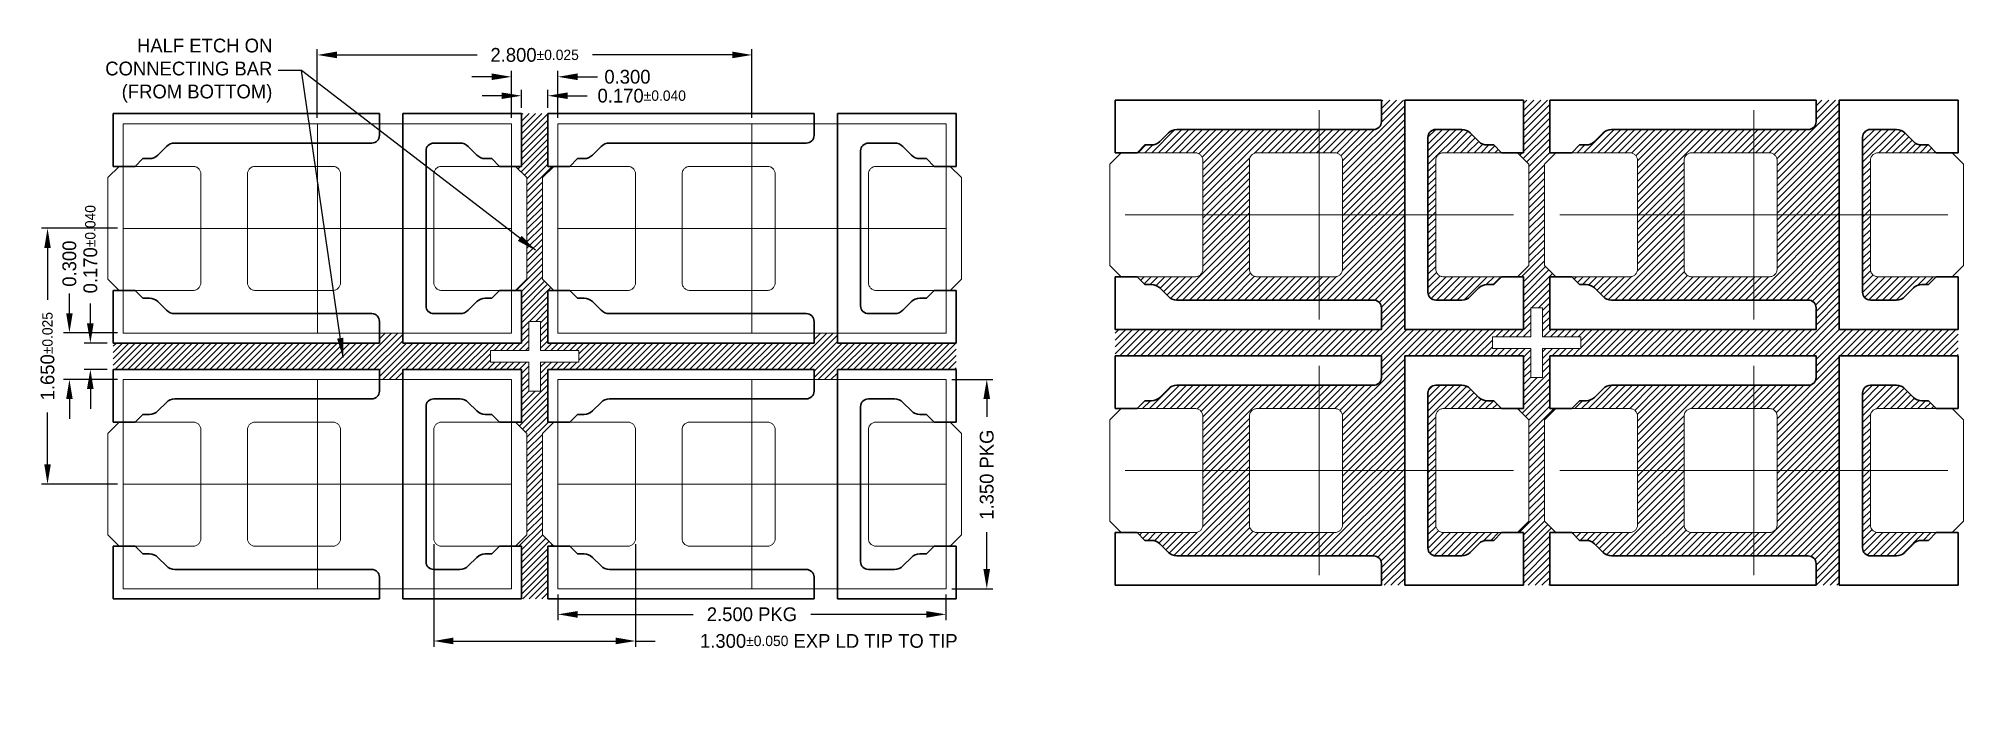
# Model space of a CAD drawing. Extents: x 63.8 to 76.2, y 29.5 to 33.8.
import ezdxf

# ---------------------------------------------------------------- set-up
doc = ezdxf.new("R2010")
doc.units = 0
doc.header["$LTSCALE"] = 3
doc.header["$MEASUREMENT"] = 0
for name, pattern in [('CENTER', [2, 1.25, -0.25, 0.25, -0.25]), ('HIDDEN', [0.375, 0.25, -0.125]), ('PHANTOM', [2.5, 1.25, -0.25, 0.25, -0.25, 0.25, -0.25])]:
    doc.linetypes.add(name, pattern=pattern)
for name, color, linetype, lineweight in [('CLIN', 1, 'CENTER', 15), ('DIM', 4, 'Continuous', 13), ('FULL METAL', 33, 'HIDDEN', 15), ('HATCH', 8, 'Continuous', 5), ('HIDN', 6, 'HIDDEN', 15), ('OBJ2', 30, 'Continuous', 30), ('OBJ4', 7, 'Continuous', 30), ('PHANTOM', 5, 'PHANTOM', 15), ('SAW', 2, 'HIDDEN', 15)]:
    doc.layers.add(name, color=color, linetype=linetype, lineweight=lineweight)
doc.dimstyles.new('3DEC X 20', dxfattribs={"dimtxt": 0.0889, "dimasz": 0.127, "dimexe": 0.0381, "dimexo": 0.0381, "dimgap": 0.0381, "dimtad": 0, "dimdec": 3, "dimzin": 0, "dimdsep": 46, "dimtxsty": 'Standard', "dimcen": 0, "dimadec": 0, "dimazin": 0, "dimtfac": 1, "dimtdec": 3, "dimtofl": 0, "dimtmove": 0, "dimatfit": 3, "dimfxl": 1, "dimtolj": 1, "dimtzin": 0, "dimarcsym": 0})
pattern_1 = [(45, (73.443046, 61.884853), (-0.022097087, 0.022097087), [])]

# ---------------------------------------------------------------- blocks, each defined once
blk = doc.blocks.new('*D0')
at = {"layer": 'Defpoints', "color": 0, "transparency": 16777216}
for p in [(335.321, -62.877), (337.821, -62.877), (337.821, -63.042)]:
    blk.add_point(p, dxfattribs=at)
at = {"layer": 'DIM', "color": 0, "lineweight": -2, "transparency": 16777216}
for p, q in [((335.321, -62.915), (335.321, -63.08)), ((337.821, -62.915), (337.821, -63.08)), ((335.448, -63.042), (336.192, -63.042)), ((337.694, -63.042), (336.95, -63.042))]:
    blk.add_line(p, q, dxfattribs=at)
at = {"layer": 'DIM', "color": 0, "transparency": 16777216}
for points in [[(335.448, -63.021), (335.448, -63.064), (335.321, -63.042)], [(337.694, -63.064), (337.694, -63.021), (337.821, -63.042)]]:
    blk.add_solid(points, dxfattribs=at)
at = {"layer": 'DIM', "color": 0, "transparency": 16777216, "insert": (336.571, -63.042), "char_height": 0.0889, "attachment_point": 5}
blk.add_mtext('\\A1;2.500 PKG', dxfattribs=at)
blk = doc.blocks.new('*D1')
at = {"layer": 'Defpoints', "color": 0, "transparency": 16777216}
for p in [(337.821, -61.527), (338.084, -61.527), (337.821, -62.877)]:
    blk.add_point(p, dxfattribs=at)
at = {"layer": 'DIM', "color": 0, "lineweight": -2, "transparency": 16777216}
for p, q in [((337.859, -61.527), (338.122, -61.527)), ((338.084, -61.654), (338.084, -61.769)), ((338.084, -62.75), (338.084, -62.512)), ((337.859, -62.877), (338.122, -62.877))]:
    blk.add_line(p, q, dxfattribs=at)
at = {"layer": 'DIM', "color": 0, "transparency": 16777216}
for points in [[(338.105, -61.654), (338.062, -61.654), (338.084, -61.527)], [(338.062, -62.75), (338.105, -62.75), (338.084, -62.877)]]:
    blk.add_solid(points, dxfattribs=at)
at = {"layer": 'DIM', "color": 0, "transparency": 16777216, "insert": (338.084, -62.141), "char_height": 0.0889, "attachment_point": 5, "rotation": 90}
blk.add_mtext('\\A1;1.350 PKG', dxfattribs=at)
blk = doc.blocks.new('*D2')
at = {"layer": 'Defpoints', "color": 0, "transparency": 16777216}
for p in [(335.256, -59.697), (335.086, -59.812), (335.256, -59.812)]:
    blk.add_point(p, dxfattribs=at)
at = {"layer": 'DIM', "color": 0, "lineweight": -2, "transparency": 16777216}
for p, q in [((334.959, -59.697), (334.832, -59.697)), ((335.086, -59.774), (335.086, -59.659)), ((335.256, -59.774), (335.256, -59.659)), ((335.383, -59.697), (335.51, -59.697))]:
    blk.add_line(p, q, dxfattribs=at)
at = {"layer": 'DIM', "color": 0, "transparency": 16777216}
for points in [[(334.959, -59.718), (334.959, -59.676), (335.086, -59.697)], [(335.383, -59.676), (335.383, -59.718), (335.256, -59.697)]]:
    blk.add_solid(points, dxfattribs=at)
at = {"layer": 'DIM', "color": 0, "transparency": 16777216, "insert": (335.861, -59.697), "char_height": 0.0889, "attachment_point": 5}
blk.add_mtext('\\A1;0.170{\\H0.066675;%%p0.040}', dxfattribs=at)
blk = doc.blocks.new('*D3')
at = {"layer": 'Defpoints', "color": 0, "transparency": 16777216}
for p in [(335.321, -59.575), (335.021, -59.877), (335.321, -59.877)]:
    blk.add_point(p, dxfattribs=at)
at = {"layer": 'DIM', "color": 0, "lineweight": -2, "transparency": 16777216}
for p, q in [((334.894, -59.575), (334.767, -59.575)), ((335.021, -59.839), (335.021, -59.536)), ((335.321, -59.839), (335.321, -59.536)), ((335.448, -59.575), (335.575, -59.575))]:
    blk.add_line(p, q, dxfattribs=at)
at = {"layer": 'DIM', "color": 0, "transparency": 16777216}
for points in [[(334.894, -59.596), (334.894, -59.553), (335.021, -59.575)], [(335.448, -59.553), (335.448, -59.596), (335.321, -59.575)]]:
    blk.add_solid(points, dxfattribs=at)
at = {"layer": 'DIM', "color": 0, "transparency": 16777216, "insert": (335.769, -59.575), "char_height": 0.0889, "attachment_point": 5}
blk.add_mtext('\\A1;0.300', dxfattribs=at)
blk = doc.blocks.new('*D4')
at = {"layer": 'Defpoints', "color": 0, "transparency": 16777216}
for p in [(336.571, -59.434), (333.771, -59.877), (336.571, -59.877)]:
    blk.add_point(p, dxfattribs=at)
at = {"layer": 'DIM', "color": 0, "lineweight": -2, "transparency": 16777216}
for p, q in [((333.771, -59.839), (333.771, -59.396)), ((336.571, -59.839), (336.571, -59.396)), ((333.898, -59.434), (334.8, -59.434)), ((336.444, -59.434), (335.543, -59.434))]:
    blk.add_line(p, q, dxfattribs=at)
at = {"layer": 'DIM', "color": 0, "transparency": 16777216}
for points in [[(333.898, -59.412), (333.898, -59.455), (333.771, -59.434)], [(336.444, -59.455), (336.444, -59.412), (336.571, -59.434)]]:
    blk.add_solid(points, dxfattribs=at)
at = {"layer": 'DIM', "color": 0, "transparency": 16777216, "insert": (335.171, -59.434), "char_height": 0.0889, "attachment_point": 5}
blk.add_mtext('\\A1;2.800{\\H0.066675;%%p0.025}', dxfattribs=at)
blk = doc.blocks.new('*D5')
at = {"layer": 'Defpoints', "color": 0, "transparency": 16777216}
for p in [(332.309, -61.292), (332.456, -61.292), (332.456, -61.462)]:
    blk.add_point(p, dxfattribs=at)
at = {"layer": 'DIM', "color": 0, "lineweight": -2, "transparency": 16777216}
for p, q in [((332.309, -61.165), (332.309, -61.038)), ((332.418, -61.292), (332.27, -61.292)), ((332.418, -61.462), (332.27, -61.462)), ((332.309, -61.589), (332.309, -61.716))]:
    blk.add_line(p, q, dxfattribs=at)
at = {"layer": 'DIM', "color": 0, "transparency": 16777216}
for points in [[(332.287, -61.165), (332.33, -61.165), (332.309, -61.292)], [(332.33, -61.589), (332.287, -61.589), (332.309, -61.462)]]:
    blk.add_solid(points, dxfattribs=at)
at = {"layer": 'DIM', "color": 0, "transparency": 16777216, "insert": (332.309, -60.687), "char_height": 0.0889, "attachment_point": 5, "rotation": 90}
blk.add_mtext('\\A1;0.170{\\H0.066675;%%p0.040}', dxfattribs=at)
blk = doc.blocks.new('*D6')
at = {"layer": 'Defpoints', "color": 0, "transparency": 16777216}
for p in [(332.174, -61.227), (332.521, -61.227), (332.521, -61.527)]:
    blk.add_point(p, dxfattribs=at)
at = {"layer": 'DIM', "color": 0, "lineweight": -2, "transparency": 16777216}
for p, q in [((332.174, -61.1), (332.174, -60.973)), ((332.483, -61.227), (332.136, -61.227)), ((332.483, -61.527), (332.136, -61.527)), ((332.174, -61.654), (332.174, -61.781))]:
    blk.add_line(p, q, dxfattribs=at)
at = {"layer": 'DIM', "color": 0, "transparency": 16777216}
for points in [[(332.153, -61.1), (332.195, -61.1), (332.174, -61.227)], [(332.195, -61.654), (332.153, -61.654), (332.174, -61.527)]]:
    blk.add_solid(points, dxfattribs=at)
at = {"layer": 'DIM', "color": 0, "transparency": 16777216, "insert": (332.174, -60.78), "char_height": 0.0889, "attachment_point": 5, "rotation": 90}
blk.add_mtext('\\A1;0.300', dxfattribs=at)
blk = doc.blocks.new('*D7')
at = {"layer": 'Defpoints', "color": 0, "transparency": 16777216}
for p in [(332.033, -60.552), (332.521, -60.552), (332.521, -62.202)]:
    blk.add_point(p, dxfattribs=at)
at = {"layer": 'DIM', "color": 0, "lineweight": -2, "transparency": 16777216}
for p, q in [((332.483, -60.552), (331.995, -60.552)), ((332.033, -60.679), (332.033, -61.013)), ((332.033, -62.075), (332.033, -61.741)), ((332.483, -62.202), (331.995, -62.202))]:
    blk.add_line(p, q, dxfattribs=at)
at = {"layer": 'DIM', "color": 0, "transparency": 16777216}
for points in [[(332.054, -60.679), (332.012, -60.679), (332.033, -60.552)], [(332.012, -62.075), (332.054, -62.075), (332.033, -62.202)]]:
    blk.add_solid(points, dxfattribs=at)
at = {"layer": 'DIM', "color": 0, "transparency": 16777216, "insert": (332.033, -61.377), "char_height": 0.0889, "attachment_point": 5, "rotation": 90}
blk.add_mtext('\\A1;1.650{\\H0.066675;%%p0.025}', dxfattribs=at)
blk = doc.blocks.new('*D8')
at = {"layer": 'Defpoints', "color": 0, "transparency": 16777216}
for p in [(334.521, -62.552), (335.821, -62.552), (335.821, -63.214)]:
    blk.add_point(p, dxfattribs=at)
at = {"layer": 'DIM', "color": 0, "lineweight": -2, "transparency": 16777216}
for p, q in [((334.521, -62.59), (334.521, -63.252)), ((335.821, -62.59), (335.821, -63.252)), ((334.648, -63.214), (335.694, -63.214)), ((335.821, -63.214), (335.948, -63.214))]:
    blk.add_line(p, q, dxfattribs=at)
at = {"layer": 'DIM', "color": 0, "transparency": 16777216}
for points in [[(334.648, -63.192), (334.648, -63.235), (334.521, -63.214)], [(335.694, -63.235), (335.694, -63.192), (335.821, -63.214)]]:
    blk.add_solid(points, dxfattribs=at)
at = {"layer": 'DIM', "color": 0, "transparency": 16777216, "insert": (337.066, -63.214), "char_height": 0.0889, "attachment_point": 5}
blk.add_mtext('\\A1;1.300{\\H0.066675;%%p0.050} EXP LD TIP TO TIP', dxfattribs=at)

msp = doc.modelspace()

# ---------------------------------------------------------------- hatches: boundary and pattern name
at = {"layer": 'HATCH'}
h = msp.add_hatch(dxfattribs=at)
h.set_pattern_fill('ANSI31', color=256, scale=0.23)
h.set_pattern_definition([(45, (74.027684, 46.170557), (-0.02032932, 0.02032932), [])])
h.paths.add_polyline_path([(67.073, 33.3622), (66.903, 33.3622), (66.903, 33.0222), (66.865, 33.0222), (66.938, 32.9492), (66.938, 32.2952), (66.865, 32.2222), (66.903, 32.2222), (66.903, 31.8822), (66.138, 31.8822), (66.138, 31.9472), (65.988, 31.9472), (65.988, 31.8822), (64.273, 31.8822), (64.273, 31.7122), (65.988, 31.7122), (65.988, 31.6472), (66.138, 31.6472), (66.138, 31.7122), (66.903, 31.7122), (66.903, 31.3722), (66.865, 31.3722), (66.938, 31.2992), (66.938, 30.6452), (66.865, 30.5722), (66.903, 30.5722), (66.903, 30.2322), (67.073, 30.2322), (67.073, 30.5722), (67.111, 30.5722), (67.038, 30.6452), (67.038, 31.2992), (67.111, 31.3722), (67.073, 31.3722), (67.073, 31.7122), (68.788, 31.7122), (68.788, 31.6472), (68.938, 31.6472), (68.938, 31.7122), (69.703, 31.7122), (69.703, 31.8822), (68.938, 31.8822), (68.938, 31.9472), (68.788, 31.9472), (68.788, 31.8822), (67.073, 31.8822), (67.073, 32.2222), (67.111, 32.2222), (67.038, 32.2952), (67.038, 32.9492), (67.111, 33.0222), (67.073, 33.0222)])
h.paths.add_polyline_path([(67.026, 32.0222), (67.026, 31.8352), (67.273, 31.8352), (67.273, 31.7592), (67.026, 31.7592), (67.026, 31.5722), (66.95, 31.5722), (66.95, 31.7592), (66.703, 31.7592), (66.703, 31.8352), (66.95, 31.8352), (66.95, 32.0222)], flags=16)
h = msp.add_hatch(dxfattribs=at)
h.set_pattern_fill('ANSI31', color=256, scale=0.25)
h.set_pattern_definition(pattern_1)
h.paths.add_polyline_path([(73.528, 33.4499), (73.358, 33.4499), (73.358, 33.1099), (73.32, 33.1099), (73.393, 33.0369), (73.393, 32.3829), (73.32, 32.3099), (73.358, 32.3099), (73.358, 31.9699), (72.593, 31.9699), (72.593, 32.0349), (72.593, 33.3849), (72.593, 33.4499), (72.443, 33.4499), (72.443, 33.3849), (72.443, 33.3099, -0.4142136), (72.393, 33.2599), (71.1245, 33.2599, 0.1989124), (71.0708, 33.2376), (71.0153, 33.1821, -0.1989124), (70.9616, 33.1599), (70.919, 33.1599), (70.869, 33.1099), (71.243, 33.1099, -0.4142136), (71.293, 33.0599), (71.293, 32.3599, -0.4142136), (71.243, 32.3099), (70.869, 32.3099), (70.919, 32.2599), (70.9616, 32.2599, -0.1989124), (71.0153, 32.2376), (71.0708, 32.1821, 0.1989124), (71.1245, 32.1599), (72.393, 32.1599, -0.4142136), (72.443, 32.1099), (72.443, 32.0349), (72.443, 31.9699), (70.728, 31.9699), (70.728, 31.7999), (72.443, 31.7999), (72.443, 31.7349), (72.443, 31.6599, -0.4142136), (72.393, 31.6099), (71.1245, 31.6099, 0.1989124), (71.0708, 31.5876), (71.0153, 31.5321, -0.1989124), (70.9616, 31.5099), (70.919, 31.5099), (70.869, 31.4599), (71.243, 31.4599, -0.4142136), (71.293, 31.4099), (71.293, 30.7099, -0.4142136), (71.243, 30.6599), (70.869, 30.6599), (70.919, 30.6099), (70.9616, 30.6099, -0.1989124), (71.0153, 30.5876), (71.0708, 30.5321, 0.1989124), (71.1245, 30.5099), (72.393, 30.5099, -0.4142136), (72.443, 30.4599), (72.443, 30.3849), (72.443, 30.3199), (72.593, 30.3199), (72.593, 30.3849), (72.593, 31.7349), (72.593, 31.7999), (73.358, 31.7999), (73.358, 31.4599), (73.32, 31.4599), (73.393, 31.3869), (73.393, 30.7329), (73.32, 30.6599), (73.358, 30.6599), (73.358, 30.3199), (73.528, 30.3199), (73.528, 30.6599), (73.566, 30.6599), (73.493, 30.7329), (73.493, 31.3869), (73.566, 31.4599), (73.528, 31.4599), (73.528, 31.7999), (75.243, 31.7999), (75.243, 31.7349), (75.243, 31.6599, -0.4142136), (75.193, 31.6099), (73.9245, 31.6099, 0.1989124), (73.8708, 31.5876), (73.8153, 31.5321, -0.1989124), (73.7616, 31.5099), (73.719, 31.5099), (73.669, 31.4599), (74.043, 31.4599, -0.4142136), (74.093, 31.4099), (74.093, 30.7099, -0.4142136), (74.043, 30.6599), (73.669, 30.6599), (73.719, 30.6099), (73.7616, 30.6099, -0.1989124), (73.8153, 30.5876), (73.8708, 30.5321, 0.1989124), (73.9245, 30.5099), (75.193, 30.5099, -0.4142136), (75.243, 30.4599), (75.243, 30.3849), (75.243, 30.3199), (75.393, 30.3199), (75.393, 30.3849), (75.393, 31.7349), (75.393, 31.7999), (76.158, 31.7999), (76.158, 31.9699), (75.393, 31.9699), (75.393, 32.0349), (75.393, 33.3849), (75.393, 33.4499), (75.243, 33.4499), (75.243, 33.3849), (75.243, 33.3099, -0.4142136), (75.193, 33.2599), (73.9245, 33.2599, 0.1989124), (73.8708, 33.2376), (73.8153, 33.1821, -0.1989124), (73.7616, 33.1599), (73.719, 33.1599), (73.669, 33.1099), (74.043, 33.1099, -0.4142136), (74.093, 33.0599), (74.093, 32.3599, -0.4142136), (74.043, 32.3099), (73.669, 32.3099), (73.719, 32.2599), (73.7616, 32.2599, -0.1989124), (73.8153, 32.2376), (73.8708, 32.1821, 0.1989124), (73.9245, 32.1599), (75.193, 32.1599, -0.4142136), (75.243, 32.1099), (75.243, 32.0349), (75.243, 31.9699), (73.528, 31.9699), (73.528, 32.3099), (73.566, 32.3099), (73.493, 32.3829), (73.493, 33.0369), (73.566, 33.1099), (73.528, 33.1099)])
h.paths.add_polyline_path([(74.4425, 33.1099), (74.9425, 33.1099, -0.4142136), (74.9925, 33.0599), (74.9925, 32.3599, -0.4142136), (74.9425, 32.3099), (74.4425, 32.3099, -0.4142136), (74.3925, 32.3599), (74.3925, 33.0599, -0.4142136)], flags=16)
h.paths.add_polyline_path([(73.481, 32.1099), (73.481, 31.9229), (73.728, 31.9229), (73.728, 31.8469), (73.481, 31.8469), (73.481, 31.6599), (73.405, 31.6599), (73.405, 31.8469), (73.158, 31.8469), (73.158, 31.9229), (73.405, 31.9229), (73.405, 32.1099)], flags=16)
h.paths.add_polyline_path([(72.1925, 33.0599), (72.1925, 32.3599, -0.4142136), (72.1425, 32.3099), (71.6425, 32.3099, -0.4142136), (71.5925, 32.3599), (71.5925, 33.0599, -0.4142136), (71.6425, 33.1099), (72.1425, 33.1099, -0.4142136)], flags=16)
h.paths.add_polyline_path([(74.4425, 31.4599), (74.9425, 31.4599, -0.4142136), (74.9925, 31.4099), (74.9925, 30.7099, -0.4142136), (74.9425, 30.6599), (74.4425, 30.6599, -0.4142136), (74.3925, 30.7099), (74.3925, 31.4099, -0.4142136)], flags=16)
h.paths.add_polyline_path([(72.1925, 31.4099), (72.1925, 30.7099, -0.4142136), (72.1425, 30.6599), (71.6425, 30.6599, -0.4142136), (71.5925, 30.7099), (71.5925, 31.4099, -0.4142136), (71.6425, 31.4599), (72.1425, 31.4599, -0.4142136)], flags=16)
h = msp.add_hatch(dxfattribs=at)
h.set_pattern_fill('ANSI31', color=256, scale=0.25)
h.set_pattern_definition(pattern_1)
h.paths.add_polyline_path([(73.167, 33.1599), (73.1245, 33.1599, -0.1989124), (73.0708, 33.1821), (73.0153, 33.2376, 0.1989124), (72.9616, 33.2599), (72.793, 33.2599, 0.4142136), (72.743, 33.2099), (72.743, 32.2099, 0.4142136), (72.793, 32.1599), (72.9616, 32.1599, 0.1989124), (73.0153, 32.1821), (73.0708, 32.2376, -0.1989124), (73.1245, 32.2599), (73.167, 32.2599), (73.217, 32.3099), (72.843, 32.3099, -0.4142136), (72.793, 32.3599), (72.793, 33.0599, -0.4142136), (72.843, 33.1099), (73.217, 33.1099)])
h.paths.add_polyline_path([(73.1245, 31.5099, -0.1989124), (73.0708, 31.5321), (73.0153, 31.5876, 0.1989124), (72.9616, 31.6099), (72.793, 31.6099, 0.4142136), (72.743, 31.5599), (72.743, 30.5599, 0.4142136), (72.793, 30.5099), (72.9616, 30.5099, 0.1989124), (73.0153, 30.5321), (73.0708, 30.5876, -0.1989124), (73.1245, 30.6099), (73.167, 30.6099), (73.217, 30.6599), (72.843, 30.6599, -0.4142136), (72.793, 30.7099), (72.793, 31.4099, -0.4142136), (72.843, 31.4599), (73.217, 31.4599), (73.167, 31.5099)])
h.paths.add_polyline_path([(75.8708, 31.5321), (75.8153, 31.5876, 0.1989124), (75.7616, 31.6099), (75.593, 31.6099, 0.4142136), (75.543, 31.5599), (75.543, 30.5599, 0.4142136), (75.593, 30.5099), (75.7616, 30.5099, 0.1989124), (75.8153, 30.5321), (75.8708, 30.5876, -0.1989124), (75.9245, 30.6099), (75.967, 30.6099), (76.017, 30.6599), (75.643, 30.6599, -0.4142136), (75.593, 30.7099), (75.593, 31.4099, -0.4142136), (75.643, 31.4599), (76.017, 31.4599), (75.967, 31.5099), (75.9245, 31.5099, -0.1989124)])
h.paths.add_polyline_path([(75.8708, 32.2376, -0.1989124), (75.9245, 32.2599), (75.967, 32.2599), (76.017, 32.3099), (75.643, 32.3099, -0.4142136), (75.593, 32.3599), (75.593, 33.0599, -0.4142136), (75.643, 33.1099), (76.017, 33.1099), (75.967, 33.1599), (75.9245, 33.1599, -0.1989124), (75.8708, 33.1821), (75.8153, 33.2376, 0.1989124), (75.7616, 33.2599), (75.593, 33.2599, 0.4142136), (75.543, 33.2099), (75.543, 32.2099, 0.4142136), (75.593, 32.1599), (75.7616, 32.1599, 0.1989124), (75.8153, 32.1821)])

# ---------------------------------------------------------------- linework, layer by layer
at = {"layer": 'CLIN'}
for p, q in [((72.043, 33.3849), (72.043, 32.0349)), ((74.843, 33.3849), (74.843, 32.0349)), ((65.588, 33.2972), (65.588, 31.9472)), ((68.388, 33.2972), (68.388, 31.9472)), ((66.838, 32.6222), (64.338, 32.6222)), ((69.638, 32.6222), (67.138, 32.6222)), ((73.293, 32.7099), (70.793, 32.7099)), ((76.093, 32.7099), (73.593, 32.7099)), ((65.588, 31.6472), (65.588, 30.2972)), ((68.388, 31.6472), (68.388, 30.2972)), ((72.043, 31.7349), (72.043, 30.3849)), ((74.843, 31.7349), (74.843, 30.3849)), ((73.293, 31.0599), (70.793, 31.0599)), ((76.093, 31.0599), (73.593, 31.0599)), ((66.838, 30.9722), (64.338, 30.9722)), ((69.638, 30.9722), (67.138, 30.9722))]:
    msp.add_line(p, q, dxfattribs=at)
at = {"layer": 'FULL METAL'}
for points in [[(66.95, 31.7592), (66.95, 31.5722), (67.026, 31.5722), (67.026, 31.7592), (67.273, 31.7592), (67.273, 31.8352), (67.026, 31.8352), (67.026, 32.0222), (66.95, 32.0222), (66.95, 31.8352), (66.703, 31.8352), (66.703, 31.7592)], [(73.405, 31.8469), (73.405, 31.6599), (73.481, 31.6599), (73.481, 31.8469), (73.728, 31.8469), (73.728, 31.9229), (73.481, 31.9229), (73.481, 32.1099), (73.405, 32.1099), (73.405, 31.9229), (73.158, 31.9229), (73.158, 31.8469)]]:
    msp.add_lwpolyline(points, close=True, dxfattribs=at)
at = {"layer": 'HIDN'}
for p, q in [((64.414, 33.0222), (64.788, 33.0222)), ((65.1875, 33.0222), (65.6875, 33.0222)), ((66.762, 33.0222), (66.388, 33.0222)), ((67.214, 33.0222), (67.588, 33.0222)), ((67.9875, 33.0222), (68.4875, 33.0222)), ((69.562, 33.0222), (69.188, 33.0222)), ((70.869, 33.1099), (71.243, 33.1099)), ((71.293, 32.3599), (71.293, 33.0599)), ((71.5925, 33.0599), (71.5925, 32.3599)), ((71.6425, 33.1099), (72.1425, 33.1099)), ((72.1925, 33.0599), (72.1925, 32.3599)), ((72.793, 32.3599), (72.793, 33.0599)), ((73.217, 33.1099), (72.843, 33.1099)), ((73.669, 33.1099), (74.043, 33.1099)), ((74.093, 32.3599), (74.093, 33.0599)), ((74.3925, 33.0599), (74.3925, 32.3599)), ((74.4425, 33.1099), (74.9425, 33.1099)), ((74.9925, 33.0599), (74.9925, 32.3599)), ((75.593, 32.3599), (75.593, 33.0599)), ((76.017, 33.1099), (75.643, 33.1099)), ((64.838, 32.2722), (64.838, 32.9722)), ((65.1375, 32.9722), (65.1375, 32.2722)), ((65.7375, 32.9722), (65.7375, 32.2722)), ((66.338, 32.2722), (66.338, 32.9722)), ((67.638, 32.2722), (67.638, 32.9722)), ((67.9375, 32.9722), (67.9375, 32.2722)), ((68.5375, 32.9722), (68.5375, 32.2722)), ((69.138, 32.2722), (69.138, 32.9722)), ((71.243, 32.3099), (70.869, 32.3099)), ((71.6425, 32.3099), (72.1425, 32.3099)), ((73.217, 32.3099), (72.843, 32.3099)), ((74.043, 32.3099), (73.669, 32.3099)), ((74.4425, 32.3099), (74.9425, 32.3099)), ((76.017, 32.3099), (75.643, 32.3099)), ((64.788, 32.2222), (64.414, 32.2222)), ((65.1875, 32.2222), (65.6875, 32.2222)), ((66.762, 32.2222), (66.388, 32.2222)), ((67.588, 32.2222), (67.214, 32.2222)), ((67.9875, 32.2222), (68.4875, 32.2222)), ((69.562, 32.2222), (69.188, 32.2222)), ((70.869, 31.4599), (71.243, 31.4599)), ((71.293, 30.7099), (71.293, 31.4099)), ((71.5925, 31.4099), (71.5925, 30.7099)), ((71.6425, 31.4599), (72.1425, 31.4599)), ((72.1925, 31.4099), (72.1925, 30.7099)), ((72.793, 30.7099), (72.793, 31.4099)), ((73.217, 31.4599), (72.843, 31.4599)), ((73.669, 31.4599), (74.043, 31.4599)), ((74.093, 30.7099), (74.093, 31.4099)), ((74.3925, 31.4099), (74.3925, 30.7099)), ((74.4425, 31.4599), (74.9425, 31.4599)), ((74.9925, 31.4099), (74.9925, 30.7099)), ((75.593, 30.7099), (75.593, 31.4099)), ((76.017, 31.4599), (75.643, 31.4599)), ((64.414, 31.3722), (64.788, 31.3722)), ((64.838, 30.6222), (64.838, 31.3222)), ((65.1375, 31.3222), (65.1375, 30.6222)), ((65.1875, 31.3722), (65.6875, 31.3722)), ((65.7375, 31.3222), (65.7375, 30.6222)), ((66.338, 30.6222), (66.338, 31.3222)), ((66.762, 31.3722), (66.388, 31.3722)), ((67.214, 31.3722), (67.588, 31.3722)), ((67.638, 30.6222), (67.638, 31.3222)), ((67.9375, 31.3222), (67.9375, 30.6222)), ((67.9875, 31.3722), (68.4875, 31.3722)), ((68.5375, 31.3222), (68.5375, 30.6222)), ((69.138, 30.6222), (69.138, 31.3222)), ((69.562, 31.3722), (69.188, 31.3722)), ((71.243, 30.6599), (70.869, 30.6599)), ((71.6425, 30.6599), (72.1425, 30.6599)), ((73.217, 30.6599), (72.843, 30.6599)), ((74.043, 30.6599), (73.669, 30.6599)), ((74.4425, 30.6599), (74.9425, 30.6599)), ((76.017, 30.6599), (75.643, 30.6599)), ((64.788, 30.5722), (64.414, 30.5722)), ((65.1875, 30.5722), (65.6875, 30.5722)), ((66.762, 30.5722), (66.388, 30.5722)), ((67.588, 30.5722), (67.214, 30.5722)), ((67.9875, 30.5722), (68.4875, 30.5722)), ((69.562, 30.5722), (69.188, 30.5722))]:
    msp.add_line(p, q, dxfattribs=at)
for centre, start, end in [((64.788, 32.9722), 0, 90), ((65.1875, 32.9722), 90, 180), ((65.6875, 32.9722), 0, 90), ((66.388, 32.9722), 90, 180), ((67.588, 32.9722), 0, 90), ((67.9875, 32.9722), 90, 180), ((68.4875, 32.9722), 0, 90), ((69.188, 32.9722), 90, 180), ((71.243, 33.0599), 0, 90), ((71.6425, 33.0599), 90, 180), ((72.1425, 33.0599), 0, 90), ((72.843, 33.0599), 90, 180), ((74.043, 33.0599), 0, 90), ((74.4425, 33.0599), 90, 180), ((74.9425, 33.0599), 0, 90), ((75.643, 33.0599), 90, 180), ((64.788, 32.2722), 270, 0), ((65.1875, 32.2722), 180, 270), ((65.6875, 32.2722), 270, 0), ((66.388, 32.2722), 180, 270), ((67.588, 32.2722), 270, 0), ((67.9875, 32.2722), 180, 270), ((68.4875, 32.2722), 270, 0), ((69.188, 32.2722), 180, 270), ((71.243, 32.3599), 270, 0), ((71.6425, 32.3599), 180, 270), ((72.1425, 32.3599), 270, 0), ((72.843, 32.3599), 180, 270), ((74.043, 32.3599), 270, 0), ((74.4425, 32.3599), 180, 270), ((74.9425, 32.3599), 270, 0), ((75.643, 32.3599), 180, 270), ((71.243, 31.4099), 0, 90), ((71.6425, 31.4099), 90, 180), ((72.1425, 31.4099), 0, 90), ((72.843, 31.4099), 90, 180), ((74.043, 31.4099), 0, 90), ((74.4425, 31.4099), 90, 180), ((74.9425, 31.4099), 0, 90), ((75.643, 31.4099), 90, 180), ((64.788, 31.3222), 0, 90), ((65.1875, 31.3222), 90, 180), ((65.6875, 31.3222), 0, 90), ((66.388, 31.3222), 90, 180), ((67.588, 31.3222), 0, 90), ((67.9875, 31.3222), 90, 180), ((68.4875, 31.3222), 0, 90), ((69.188, 31.3222), 90, 180), ((71.243, 30.7099), 270, 0), ((71.6425, 30.7099), 180, 270), ((72.1425, 30.7099), 270, 0), ((72.843, 30.7099), 180, 270), ((74.043, 30.7099), 270, 0), ((74.4425, 30.7099), 180, 270), ((74.9425, 30.7099), 270, 0), ((75.643, 30.7099), 180, 270), ((64.788, 30.6222), 270, 0), ((65.1875, 30.6222), 180, 270), ((65.6875, 30.6222), 270, 0), ((66.388, 30.6222), 180, 270), ((67.588, 30.6222), 270, 0), ((67.9875, 30.6222), 180, 270), ((68.4875, 30.6222), 270, 0), ((69.188, 30.6222), 180, 270)]:
    msp.add_arc(centre, 0.05, start, end, dxfattribs=at)
at = {"layer": 'OBJ2'}
for p, q in [((72.443, 33.3099), (72.443, 33.3849)), ((72.593, 32.0349), (72.593, 33.3849)), ((75.243, 33.3099), (75.243, 33.3849)), ((75.393, 32.0349), (75.393, 33.3849)), ((65.988, 33.2222), (65.988, 33.2972)), ((66.138, 31.9472), (66.138, 33.2972)), ((68.788, 33.2222), (68.788, 33.2972)), ((68.938, 31.9472), (68.938, 33.2972)), ((71.0153, 33.1821), (71.0708, 33.2376)), ((71.1245, 33.2599), (72.393, 33.2599)), ((72.9616, 33.2599), (72.793, 33.2599)), ((73.0708, 33.1821), (73.0153, 33.2376)), ((73.8153, 33.1821), (73.8708, 33.2376)), ((73.9245, 33.2599), (75.193, 33.2599)), ((75.7616, 33.2599), (75.593, 33.2599)), ((75.8708, 33.1821), (75.8153, 33.2376)), ((64.5603, 33.0945), (64.6158, 33.1499)), ((64.6695, 33.1722), (65.938, 33.1722)), ((66.288, 32.1222), (66.288, 33.1222)), ((66.5065, 33.1722), (66.338, 33.1722)), ((66.6158, 33.0945), (66.5603, 33.1499)), ((67.3603, 33.0945), (67.4158, 33.1499)), ((67.4695, 33.1722), (68.738, 33.1722)), ((69.088, 32.1222), (69.088, 33.1222)), ((69.3065, 33.1722), (69.138, 33.1722)), ((69.4158, 33.0945), (69.3603, 33.1499)), ((70.919, 33.1599), (70.869, 33.1099)), ((70.919, 33.1599), (70.9616, 33.1599)), ((72.743, 32.2099), (72.743, 33.2099)), ((73.167, 33.1599), (73.1245, 33.1599)), ((73.167, 33.1599), (73.217, 33.1099)), ((73.719, 33.1599), (73.669, 33.1099)), ((73.719, 33.1599), (73.7616, 33.1599)), ((75.543, 32.2099), (75.543, 33.2099)), ((75.967, 33.1599), (75.9245, 33.1599)), ((75.967, 33.1599), (76.017, 33.1099)), ((64.414, 33.0222), (64.338, 33.0222)), ((64.464, 33.0722), (64.414, 33.0222)), ((64.464, 33.0722), (64.5065, 33.0722)), ((66.712, 33.0722), (66.6695, 33.0722)), ((66.712, 33.0722), (66.762, 33.0222)), ((66.762, 33.0222), (66.838, 33.0222)), ((67.214, 33.0222), (67.138, 33.0222)), ((67.264, 33.0722), (67.214, 33.0222)), ((67.264, 33.0722), (67.3065, 33.0722)), ((69.512, 33.0722), (69.4695, 33.0722)), ((69.512, 33.0722), (69.562, 33.0222)), ((69.562, 33.0222), (69.638, 33.0222)), ((70.869, 33.1099), (70.793, 33.1099)), ((73.217, 33.1099), (73.293, 33.1099)), ((73.669, 33.1099), (73.593, 33.1099)), ((76.017, 33.1099), (76.093, 33.1099)), ((70.869, 32.3099), (70.793, 32.3099)), ((70.919, 32.2599), (70.869, 32.3099)), ((70.919, 32.2599), (70.9616, 32.2599)), ((73.167, 32.2599), (73.1245, 32.2599)), ((73.167, 32.2599), (73.217, 32.3099)), ((73.217, 32.3099), (73.293, 32.3099)), ((73.669, 32.3099), (73.593, 32.3099)), ((73.719, 32.2599), (73.669, 32.3099)), ((73.719, 32.2599), (73.7616, 32.2599)), ((75.967, 32.2599), (75.9245, 32.2599)), ((75.967, 32.2599), (76.017, 32.3099)), ((76.017, 32.3099), (76.093, 32.3099)), ((64.414, 32.2222), (64.338, 32.2222)), ((64.464, 32.1722), (64.414, 32.2222)), ((64.464, 32.1722), (64.5065, 32.1722)), ((64.6158, 32.0945), (64.5603, 32.1499)), ((66.5603, 32.0945), (66.6158, 32.1499)), ((66.712, 32.1722), (66.6695, 32.1722)), ((66.712, 32.1722), (66.762, 32.2222)), ((66.762, 32.2222), (66.838, 32.2222)), ((67.214, 32.2222), (67.138, 32.2222)), ((67.264, 32.1722), (67.214, 32.2222)), ((67.264, 32.1722), (67.3065, 32.1722)), ((67.4158, 32.0945), (67.3603, 32.1499)), ((69.3603, 32.0945), (69.4158, 32.1499)), ((69.512, 32.1722), (69.4695, 32.1722)), ((69.512, 32.1722), (69.562, 32.2222)), ((69.562, 32.2222), (69.638, 32.2222)), ((71.0708, 32.1821), (71.0153, 32.2376)), ((71.1245, 32.1599), (72.393, 32.1599)), ((72.9616, 32.1599), (72.793, 32.1599)), ((73.0153, 32.1821), (73.0708, 32.2376)), ((73.8708, 32.1821), (73.8153, 32.2376)), ((73.9245, 32.1599), (75.193, 32.1599)), ((75.7616, 32.1599), (75.593, 32.1599)), ((75.8153, 32.1821), (75.8708, 32.2376)), ((64.6695, 32.0722), (65.938, 32.0722)), ((65.988, 31.9472), (65.988, 32.0222)), ((66.5065, 32.0722), (66.338, 32.0722)), ((67.4695, 32.0722), (68.738, 32.0722)), ((68.788, 31.9472), (68.788, 32.0222)), ((69.3065, 32.0722), (69.138, 32.0722)), ((72.443, 32.0349), (72.443, 32.1099)), ((75.243, 32.0349), (75.243, 32.1099)), ((65.988, 31.5722), (65.988, 31.6472)), ((66.138, 30.2972), (66.138, 31.6472)), ((68.788, 31.5722), (68.788, 31.6472)), ((68.938, 30.2972), (68.938, 31.6472)), ((72.443, 31.6599), (72.443, 31.7349)), ((72.593, 30.3849), (72.593, 31.7349)), ((75.243, 31.6599), (75.243, 31.7349)), ((75.393, 30.3849), (75.393, 31.7349)), ((64.5603, 31.4445), (64.6158, 31.4999)), ((64.6695, 31.5222), (65.938, 31.5222)), ((66.5065, 31.5222), (66.338, 31.5222)), ((66.6158, 31.4445), (66.5603, 31.4999)), ((67.3603, 31.4445), (67.4158, 31.4999)), ((67.4695, 31.5222), (68.738, 31.5222)), ((69.3065, 31.5222), (69.138, 31.5222)), ((69.4158, 31.4445), (69.3603, 31.4999)), ((70.919, 31.5099), (70.869, 31.4599)), ((70.919, 31.5099), (70.9616, 31.5099)), ((71.0153, 31.5321), (71.0708, 31.5876)), ((71.1245, 31.6099), (72.393, 31.6099)), ((72.743, 30.5599), (72.743, 31.5599)), ((72.9616, 31.6099), (72.793, 31.6099)), ((73.0708, 31.5321), (73.0153, 31.5876)), ((73.167, 31.5099), (73.1245, 31.5099)), ((73.167, 31.5099), (73.217, 31.4599)), ((73.719, 31.5099), (73.669, 31.4599)), ((73.719, 31.5099), (73.7616, 31.5099)), ((73.8153, 31.5321), (73.8708, 31.5876)), ((73.9245, 31.6099), (75.193, 31.6099)), ((75.543, 30.5599), (75.543, 31.5599)), ((75.7616, 31.6099), (75.593, 31.6099)), ((75.8708, 31.5321), (75.8153, 31.5876)), ((75.967, 31.5099), (75.9245, 31.5099)), ((75.967, 31.5099), (76.017, 31.4599)), ((64.464, 31.4222), (64.414, 31.3722)), ((64.464, 31.4222), (64.5065, 31.4222)), ((66.288, 30.4722), (66.288, 31.4722)), ((66.712, 31.4222), (66.6695, 31.4222)), ((66.712, 31.4222), (66.762, 31.3722)), ((67.264, 31.4222), (67.214, 31.3722)), ((67.264, 31.4222), (67.3065, 31.4222)), ((69.088, 30.4722), (69.088, 31.4722)), ((69.512, 31.4222), (69.4695, 31.4222)), ((69.512, 31.4222), (69.562, 31.3722)), ((70.869, 31.4599), (70.793, 31.4599)), ((73.217, 31.4599), (73.293, 31.4599)), ((73.669, 31.4599), (73.593, 31.4599)), ((76.017, 31.4599), (76.093, 31.4599)), ((64.414, 31.3722), (64.338, 31.3722)), ((66.762, 31.3722), (66.838, 31.3722)), ((67.214, 31.3722), (67.138, 31.3722)), ((69.562, 31.3722), (69.638, 31.3722)), ((70.869, 30.6599), (70.793, 30.6599)), ((70.919, 30.6099), (70.869, 30.6599)), ((73.167, 30.6099), (73.217, 30.6599)), ((73.217, 30.6599), (73.293, 30.6599)), ((73.669, 30.6599), (73.593, 30.6599)), ((73.719, 30.6099), (73.669, 30.6599)), ((75.967, 30.6099), (76.017, 30.6599)), ((76.017, 30.6599), (76.093, 30.6599)), ((64.414, 30.5722), (64.338, 30.5722)), ((64.464, 30.5222), (64.414, 30.5722)), ((64.464, 30.5222), (64.5065, 30.5222)), ((66.712, 30.5222), (66.6695, 30.5222)), ((66.712, 30.5222), (66.762, 30.5722)), ((66.762, 30.5722), (66.838, 30.5722)), ((67.214, 30.5722), (67.138, 30.5722)), ((67.264, 30.5222), (67.214, 30.5722)), ((67.264, 30.5222), (67.3065, 30.5222)), ((69.512, 30.5222), (69.4695, 30.5222)), ((69.512, 30.5222), (69.562, 30.5722)), ((69.562, 30.5722), (69.638, 30.5722)), ((70.919, 30.6099), (70.9616, 30.6099)), ((71.0708, 30.5321), (71.0153, 30.5876)), ((71.1245, 30.5099), (72.393, 30.5099)), ((72.9616, 30.5099), (72.793, 30.5099)), ((73.0153, 30.5321), (73.0708, 30.5876)), ((73.167, 30.6099), (73.1245, 30.6099)), ((73.719, 30.6099), (73.7616, 30.6099)), ((73.8708, 30.5321), (73.8153, 30.5876)), ((73.9245, 30.5099), (75.193, 30.5099)), ((75.7616, 30.5099), (75.593, 30.5099)), ((75.8153, 30.5321), (75.8708, 30.5876)), ((75.967, 30.6099), (75.9245, 30.6099)), ((64.6158, 30.4445), (64.5603, 30.4999)), ((64.6695, 30.4222), (65.938, 30.4222)), ((66.5065, 30.4222), (66.338, 30.4222)), ((66.5603, 30.4445), (66.6158, 30.4999)), ((67.4158, 30.4445), (67.3603, 30.4999)), ((67.4695, 30.4222), (68.738, 30.4222)), ((69.3065, 30.4222), (69.138, 30.4222)), ((69.3603, 30.4445), (69.4158, 30.4999)), ((72.443, 30.3849), (72.443, 30.4599)), ((75.243, 30.3849), (75.243, 30.4599)), ((65.988, 30.2972), (65.988, 30.3722)), ((68.788, 30.2972), (68.788, 30.3722))]:
    msp.add_line(p, q, dxfattribs=at)
for centre, radius, start, end in [((71.1245, 33.1839), 0.076, 90, 135), ((72.393, 33.3099), 0.05, 270, 0), ((72.793, 33.2099), 0.05, 90, 180), ((72.9616, 33.1839), 0.076, 45, 90), ((73.9245, 33.1839), 0.076, 90, 135), ((75.193, 33.3099), 0.05, 270, 0), ((75.593, 33.2099), 0.05, 90, 180), ((75.7616, 33.1839), 0.076, 45, 90), ((64.6695, 33.0962), 0.076, 90, 135), ((65.938, 33.2222), 0.05, 270, 0), ((66.338, 33.1222), 0.05, 90, 180), ((66.5065, 33.0962), 0.076, 45, 90), ((67.4695, 33.0962), 0.076, 90, 135), ((68.738, 33.2222), 0.05, 270, 0), ((69.138, 33.1222), 0.05, 90, 180), ((69.3065, 33.0962), 0.076, 45, 90), ((70.9616, 33.2359), 0.076, 270, 315), ((73.1245, 33.2359), 0.076, 225, 270), ((73.7616, 33.2359), 0.076, 270, 315), ((75.9245, 33.2359), 0.076, 225, 270), ((64.5065, 33.1482), 0.076, 270, 315), ((66.6695, 33.1482), 0.076, 225, 270), ((67.3065, 33.1482), 0.076, 270, 315), ((69.4695, 33.1482), 0.076, 225, 270), ((70.9616, 32.1839), 0.076, 45, 90), ((73.1245, 32.1839), 0.076, 90, 135), ((73.7616, 32.1839), 0.076, 45, 90), ((75.9245, 32.1839), 0.076, 90, 135), ((64.5065, 32.0962), 0.076, 45, 90), ((66.338, 32.1222), 0.05, 180, 270), ((66.6695, 32.0962), 0.076, 90, 135), ((67.3065, 32.0962), 0.076, 45, 90), ((69.138, 32.1222), 0.05, 180, 270), ((69.4695, 32.0962), 0.076, 90, 135), ((71.1245, 32.2359), 0.076, 225, 270), ((72.393, 32.1099), 0.05, 0, 90), ((72.793, 32.2099), 0.05, 180, 270), ((72.9616, 32.2359), 0.076, 270, 315), ((73.9245, 32.2359), 0.076, 225, 270), ((75.193, 32.1099), 0.05, 0, 90), ((75.593, 32.2099), 0.05, 180, 270), ((75.7616, 32.2359), 0.076, 270, 315), ((64.6695, 32.1482), 0.076, 225, 270), ((65.938, 32.0222), 0.05, 0, 90), ((66.5065, 32.1482), 0.076, 270, 315), ((67.4695, 32.1482), 0.076, 225, 270), ((68.738, 32.0222), 0.05, 0, 90), ((69.3065, 32.1482), 0.076, 270, 315), ((72.393, 31.6599), 0.05, 270, 0), ((75.193, 31.6599), 0.05, 270, 0), ((64.6695, 31.4462), 0.076, 90, 135), ((65.938, 31.5722), 0.05, 270, 0), ((66.338, 31.4722), 0.05, 90, 180), ((66.5065, 31.4462), 0.076, 45, 90), ((67.4695, 31.4462), 0.076, 90, 135), ((68.738, 31.5722), 0.05, 270, 0), ((69.138, 31.4722), 0.05, 90, 180), ((69.3065, 31.4462), 0.076, 45, 90), ((70.9616, 31.5859), 0.076, 270, 315), ((71.1245, 31.5339), 0.076, 90, 135), ((72.793, 31.5599), 0.05, 90, 180), ((72.9616, 31.5339), 0.076, 45, 90), ((73.1245, 31.5859), 0.076, 225, 270), ((73.7616, 31.5859), 0.076, 270, 315), ((73.9245, 31.5339), 0.076, 90, 135), ((75.593, 31.5599), 0.05, 90, 180), ((75.7616, 31.5339), 0.076, 45, 90), ((75.9245, 31.5859), 0.076, 225, 270), ((64.5065, 31.4982), 0.076, 270, 315), ((66.6695, 31.4982), 0.076, 225, 270), ((67.3065, 31.4982), 0.076, 270, 315), ((69.4695, 31.4982), 0.076, 225, 270), ((64.5065, 30.4462), 0.076, 45, 90), ((66.6695, 30.4462), 0.076, 90, 135), ((67.3065, 30.4462), 0.076, 45, 90), ((69.4695, 30.4462), 0.076, 90, 135), ((70.9616, 30.5339), 0.076, 45, 90), ((71.1245, 30.5859), 0.076, 225, 270), ((72.393, 30.4599), 0.05, 0, 90), ((72.793, 30.5599), 0.05, 180, 270), ((72.9616, 30.5859), 0.076, 270, 315), ((73.1245, 30.5339), 0.076, 90, 135), ((73.7616, 30.5339), 0.076, 45, 90), ((73.9245, 30.5859), 0.076, 225, 270), ((75.193, 30.4599), 0.05, 0, 90), ((75.593, 30.5599), 0.05, 180, 270), ((75.7616, 30.5859), 0.076, 270, 315), ((75.9245, 30.5339), 0.076, 90, 135), ((64.6695, 30.4982), 0.076, 225, 270), ((65.938, 30.3722), 0.05, 0, 90), ((66.338, 30.4722), 0.05, 180, 270), ((66.5065, 30.4982), 0.076, 270, 315), ((67.4695, 30.4982), 0.076, 225, 270), ((68.738, 30.3722), 0.05, 0, 90), ((69.138, 30.4722), 0.05, 180, 270), ((69.3065, 30.4982), 0.076, 270, 315)]:
    msp.add_arc(centre, radius, start, end, dxfattribs=at)
at = {"layer": 'OBJ4'}
for p, q in [((64.273, 33.0222), (64.273, 33.3622)), ((64.273, 33.3622), (65.988, 33.3622)), ((65.988, 33.3622), (65.988, 33.2972)), ((66.138, 33.3622), (66.903, 33.3622)), ((66.138, 33.3622), (66.138, 33.2972)), ((66.903, 33.3622), (66.903, 33.0222)), ((67.073, 33.0222), (67.073, 33.3622)), ((67.073, 33.3622), (68.788, 33.3622)), ((68.788, 33.3622), (68.788, 33.2972)), ((68.938, 33.3622), (69.703, 33.3622)), ((68.938, 33.3622), (68.938, 33.2972)), ((69.703, 33.3622), (69.703, 33.0222)), ((70.728, 33.1099), (70.728, 33.4499)), ((70.728, 33.4499), (72.443, 33.4499)), ((72.443, 33.4499), (72.443, 33.3849)), ((72.593, 33.4499), (73.358, 33.4499)), ((72.593, 33.4499), (72.593, 33.3849)), ((73.358, 33.4499), (73.358, 33.1099)), ((73.528, 33.1099), (73.528, 33.4499)), ((73.528, 33.4499), (75.243, 33.4499)), ((75.243, 33.4499), (75.243, 33.3849)), ((75.393, 33.4499), (76.158, 33.4499)), ((75.393, 33.4499), (75.393, 33.3849)), ((76.158, 33.4499), (76.158, 33.1099)), ((64.338, 33.0222), (64.273, 33.0222)), ((66.838, 33.0222), (66.903, 33.0222)), ((67.138, 33.0222), (67.073, 33.0222)), ((69.638, 33.0222), (69.703, 33.0222)), ((70.793, 33.1099), (70.728, 33.1099)), ((73.293, 33.1099), (73.358, 33.1099)), ((73.593, 33.1099), (73.528, 33.1099)), ((76.093, 33.1099), (76.158, 33.1099)), ((70.728, 31.9699), (70.728, 32.3099)), ((70.793, 32.3099), (70.728, 32.3099)), ((73.293, 32.3099), (73.358, 32.3099)), ((73.358, 32.3099), (73.358, 31.9699)), ((73.528, 31.9699), (73.528, 32.3099)), ((73.593, 32.3099), (73.528, 32.3099)), ((76.093, 32.3099), (76.158, 32.3099)), ((76.158, 32.3099), (76.158, 31.9699)), ((64.273, 31.8822), (64.273, 32.2222)), ((64.338, 32.2222), (64.273, 32.2222)), ((66.838, 32.2222), (66.903, 32.2222)), ((66.903, 32.2222), (66.903, 31.8822)), ((67.073, 31.8822), (67.073, 32.2222)), ((67.138, 32.2222), (67.073, 32.2222)), ((69.638, 32.2222), (69.703, 32.2222)), ((69.703, 32.2222), (69.703, 31.8822)), ((72.443, 32.0349), (72.443, 31.9699)), ((72.593, 32.0349), (72.593, 31.9699)), ((75.243, 32.0349), (75.243, 31.9699)), ((75.393, 32.0349), (75.393, 31.9699)), ((65.988, 31.8822), (64.273, 31.8822)), ((65.988, 31.9472), (65.988, 31.8822)), ((66.138, 31.9472), (66.138, 31.8822)), ((66.903, 31.8822), (66.138, 31.8822)), ((68.788, 31.8822), (67.073, 31.8822)), ((68.788, 31.9472), (68.788, 31.8822)), ((68.938, 31.9472), (68.938, 31.8822)), ((69.703, 31.8822), (68.938, 31.8822)), ((72.443, 31.9699), (70.728, 31.9699)), ((73.358, 31.9699), (72.593, 31.9699)), ((75.243, 31.9699), (73.528, 31.9699)), ((76.158, 31.9699), (75.393, 31.9699)), ((70.728, 31.4599), (70.728, 31.7999)), ((70.728, 31.7999), (72.443, 31.7999)), ((72.443, 31.7999), (72.443, 31.7349)), ((72.593, 31.7999), (73.358, 31.7999)), ((72.593, 31.7999), (72.593, 31.7349)), ((73.358, 31.7999), (73.358, 31.4599)), ((73.528, 31.4599), (73.528, 31.7999)), ((73.528, 31.7999), (75.243, 31.7999)), ((75.243, 31.7999), (75.243, 31.7349)), ((75.393, 31.7999), (76.158, 31.7999)), ((75.393, 31.7999), (75.393, 31.7349)), ((76.158, 31.7999), (76.158, 31.4599)), ((64.273, 31.3722), (64.273, 31.7122)), ((64.273, 31.7122), (65.988, 31.7122)), ((65.988, 31.7122), (65.988, 31.6472)), ((66.138, 31.7122), (66.903, 31.7122)), ((66.138, 31.7122), (66.138, 31.6472)), ((66.903, 31.7122), (66.903, 31.3722)), ((67.073, 31.3722), (67.073, 31.7122)), ((67.073, 31.7122), (68.788, 31.7122)), ((68.788, 31.7122), (68.788, 31.6472)), ((68.938, 31.7122), (69.703, 31.7122)), ((68.938, 31.7122), (68.938, 31.6472)), ((69.703, 31.7122), (69.703, 31.3722)), ((70.793, 31.4599), (70.728, 31.4599)), ((73.293, 31.4599), (73.358, 31.4599)), ((73.593, 31.4599), (73.528, 31.4599)), ((76.093, 31.4599), (76.158, 31.4599)), ((64.338, 31.3722), (64.273, 31.3722)), ((66.838, 31.3722), (66.903, 31.3722)), ((67.138, 31.3722), (67.073, 31.3722)), ((69.638, 31.3722), (69.703, 31.3722)), ((70.728, 30.3199), (70.728, 30.6599)), ((70.793, 30.6599), (70.728, 30.6599)), ((73.293, 30.6599), (73.358, 30.6599)), ((73.358, 30.6599), (73.358, 30.3199)), ((73.528, 30.3199), (73.528, 30.6599)), ((73.593, 30.6599), (73.528, 30.6599)), ((76.093, 30.6599), (76.158, 30.6599)), ((76.158, 30.6599), (76.158, 30.3199)), ((64.273, 30.2322), (64.273, 30.5722)), ((64.338, 30.5722), (64.273, 30.5722)), ((66.838, 30.5722), (66.903, 30.5722)), ((66.903, 30.5722), (66.903, 30.2322)), ((67.073, 30.2322), (67.073, 30.5722)), ((67.138, 30.5722), (67.073, 30.5722)), ((69.638, 30.5722), (69.703, 30.5722)), ((69.703, 30.5722), (69.703, 30.2322)), ((72.443, 30.3849), (72.443, 30.3199)), ((72.593, 30.3849), (72.593, 30.3199)), ((75.243, 30.3849), (75.243, 30.3199)), ((75.393, 30.3849), (75.393, 30.3199)), ((65.988, 30.2972), (65.988, 30.2322)), ((66.138, 30.2972), (66.138, 30.2322)), ((68.788, 30.2972), (68.788, 30.2322)), ((68.938, 30.2972), (68.938, 30.2322)), ((72.443, 30.3199), (70.728, 30.3199)), ((73.358, 30.3199), (72.593, 30.3199)), ((75.243, 30.3199), (73.528, 30.3199)), ((76.158, 30.3199), (75.393, 30.3199)), ((65.988, 30.2322), (64.273, 30.2322)), ((66.903, 30.2322), (66.138, 30.2322)), ((68.788, 30.2322), (67.073, 30.2322)), ((69.703, 30.2322), (68.938, 30.2322))]:
    msp.add_line(p, q, dxfattribs=at)
at = {"layer": 'PHANTOM'}
for points in [[(64.338, 33.2972), (66.838, 33.2972), (66.838, 31.9472), (64.338, 31.9472)], [(67.138, 33.2972), (69.638, 33.2972), (69.638, 31.9472), (67.138, 31.9472)], [(64.338, 31.6472), (66.838, 31.6472), (66.838, 30.2972), (64.338, 30.2972)], [(67.138, 31.6472), (69.638, 31.6472), (69.638, 30.2972), (67.138, 30.2972)]]:
    msp.add_lwpolyline(points, close=True, dxfattribs=at)
at = {"layer": 'SAW'}
for points in [[(64.311, 32.2222), (64.238, 32.2952), (64.238, 32.9492), (64.311, 33.0222)], [(66.865, 32.2222), (66.938, 32.2952), (66.938, 32.9492), (66.865, 33.0222)], [(67.111, 32.2222), (67.038, 32.2952), (67.038, 32.9492), (67.111, 33.0222)], [(69.665, 32.2222), (69.738, 32.2952), (69.738, 32.9492), (69.665, 33.0222)], [(70.766, 32.3099), (70.693, 32.3829), (70.693, 33.0369), (70.766, 33.1099)], [(73.32, 32.3099), (73.393, 32.3829), (73.393, 33.0369), (73.32, 33.1099)], [(73.566, 32.3099), (73.493, 32.3829), (73.493, 33.0369), (73.566, 33.1099)], [(76.12, 32.3099), (76.193, 32.3829), (76.193, 33.0369), (76.12, 33.1099)], [(70.766, 30.6599), (70.693, 30.7329), (70.693, 31.3869), (70.766, 31.4599)], [(73.32, 30.6599), (73.393, 30.7329), (73.393, 31.3869), (73.32, 31.4599)], [(73.566, 30.6599), (73.493, 30.7329), (73.493, 31.3869), (73.566, 31.4599)], [(76.12, 30.6599), (76.193, 30.7329), (76.193, 31.3869), (76.12, 31.4599)], [(64.311, 30.5722), (64.238, 30.6452), (64.238, 31.2992), (64.311, 31.3722)], [(66.865, 30.5722), (66.938, 30.6452), (66.938, 31.2992), (66.865, 31.3722)], [(67.111, 30.5722), (67.038, 30.6452), (67.038, 31.2992), (67.111, 31.3722)], [(69.665, 30.5722), (69.738, 30.6452), (69.738, 31.2992), (69.665, 31.3722)]]:
    msp.add_lwpolyline(points, dxfattribs=at)

# ---------------------------------------------------------------- texts
at = {"layer": 'DIM', "insert": (65.2981, 33.6398), "char_height": 0.0889, "attachment_point": 6}
msp.add_mtext('HALF ETCH ON\\PCONNECTING BAR\\P(FROM BOTTOM)', dxfattribs=at)

# ---------------------------------------------------------------- dimensions: what is measured, and where the dimension line sits
at = {"layer": 'DIM'}
for base, p1, p2, override, picture, middle in [((68.388, 33.741), (65.588, 33.2972), (68.388, 33.2972), {"dimgap": 0.0381, "dimtol": 1, "dimlim": 0, "dimtp": 0.025, "dimtm": 0.025, "dimtfac": 0.75}, '*D4', (66.988, 33.741)), ((67.073, 33.4777), (66.903, 33.3622), (67.073, 33.3622), {"dimgap": 0.0381, "dimtol": 1, "dimlim": 0, "dimtp": 0.04, "dimtm": 0.04, "dimtfac": 0.75}, '*D2', (67.6781, 33.4777))]:
    dim = msp.add_linear_dim(base=base, p1=p1, p2=p2, dimstyle='3DEC X 20', override=override, dxfattribs=at)
    dim.commit()
    dim.dimension.update_dxf_attribs({"geometry": picture, "text_midpoint": middle, "insert": (-268.1832, 93.1746)})
dim = msp.add_linear_dim(base=(67.138, 33.6), p1=(66.838, 33.2972), p2=(67.138, 33.2972), dimstyle='3DEC X 20', dxfattribs=at)
dim.commit()
dim.dimension.update_dxf_attribs({"geometry": '*D3', "text_midpoint": (67.5857, 33.6), "dimtype": 128, "insert": (-268.1832, 93.1746)})
for base, p1, p2, override, picture, middle in [((64.1254, 31.8822), (64.273, 31.7122), (64.273, 31.8822), {"dimtol": 1, "dimtp": 0.04, "dimtm": 0.04, "dimtfac": 0.75}, '*D5', (64.1254, 32.4873)), ((63.8499, 32.6222), (64.338, 30.9722), (64.338, 32.6222), {"dimtol": 1, "dimtp": 0.025, "dimtm": 0.025, "dimtfac": 0.75}, '*D7', (63.8499, 31.7972))]:
    dim = msp.add_linear_dim(base=base, p1=p1, p2=p2, angle=90, dimstyle='3DEC X 20', override=override, dxfattribs=at)
    dim.commit()
    dim.dimension.update_dxf_attribs({"geometry": picture, "text_midpoint": middle, "insert": (-268.1832, 93.1746)})
dim = msp.add_linear_dim(base=(63.991, 31.9472), p1=(64.338, 31.6472), p2=(64.338, 31.9472), angle=90, dimstyle='3DEC X 20', dxfattribs=at)
dim.commit()
dim.dimension.update_dxf_attribs({"geometry": '*D6', "text_midpoint": (63.991, 32.3949), "insert": (-268.1832, 93.1746)})
dim = msp.add_linear_dim(base=(69.9004, 31.6472), p1=(69.638, 30.2972), p2=(69.638, 31.6472), angle=90, text='<> PKG', dimstyle='3DEC X 20', dxfattribs=at)
dim.commit()
dim.dimension.update_dxf_attribs({"geometry": '*D1', "text_midpoint": (69.9004, 31.0337), "dimtype": 128, "insert": (-268.1832, 93.1746)})
dim = msp.add_linear_dim(base=(67.638, 29.9609), p1=(66.338, 30.6222), p2=(67.638, 30.6222), text='<> EXP LD TIP TO TIP', dimstyle='3DEC X 20', override={"dimgap": 0.0381, "dimtol": 1, "dimlim": 0, "dimtp": 0.05, "dimtm": 0.05, "dimtfac": 0.75}, dxfattribs=at)
dim.commit()
dim.dimension.update_dxf_attribs({"geometry": '*D8', "text_midpoint": (68.8829, 29.9609), "dimtype": 128, "insert": (-268.1832, 93.1746)})
dim = msp.add_linear_dim(base=(69.638, 30.1322), p1=(67.138, 30.2972), p2=(69.638, 30.2972), text='<> PKG', dimstyle='3DEC X 20', dxfattribs=at)
dim.commit()
dim.dimension.update_dxf_attribs({"geometry": '*D0', "text_midpoint": (68.388, 30.1322), "insert": (-268.1832, 93.1746)})

# ---------------------------------------------------------------- leaders
at = {"layer": 'DIM', "annotation_type": 0, "has_hookline": 1, "hookline_direction": 1}
msp.add_leader([(66.9928, 32.4805), (65.4862, 33.6398), (65.3362, 33.6398)], dimstyle='3DEC X 20', dxfattribs=at)
at = {"layer": 'DIM'}
msp.add_leader([(65.754, 31.7884), (65.4862, 33.6398)], dimstyle='3DEC X 20', dxfattribs=at)

doc.saveas('drawing.dxf')
